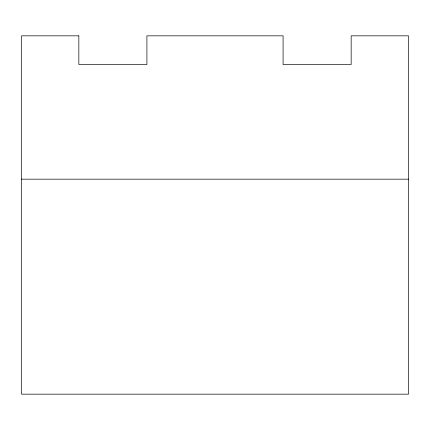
<?xml version="1.0" encoding="UTF-8"?>
<svg xmlns="http://www.w3.org/2000/svg" width="430" height="430" viewBox="0 0 430 430"><rect width="100%" height="100%" fill="white"/><g stroke="black" fill="none" stroke-linecap="round" stroke-linejoin="round"><path stroke-width="0.64" d="M21.5 179.165L408.5 179.165M78.835 35.835L21.5 35.835L21.5 394.165L408.5 394.165L408.5 35.835L351.165 35.835L351.165 64.5L283.085 64.5L283.085 35.835L146.915 35.835L146.915 64.5L78.835 64.5L78.835 35.835"/></g></svg>
